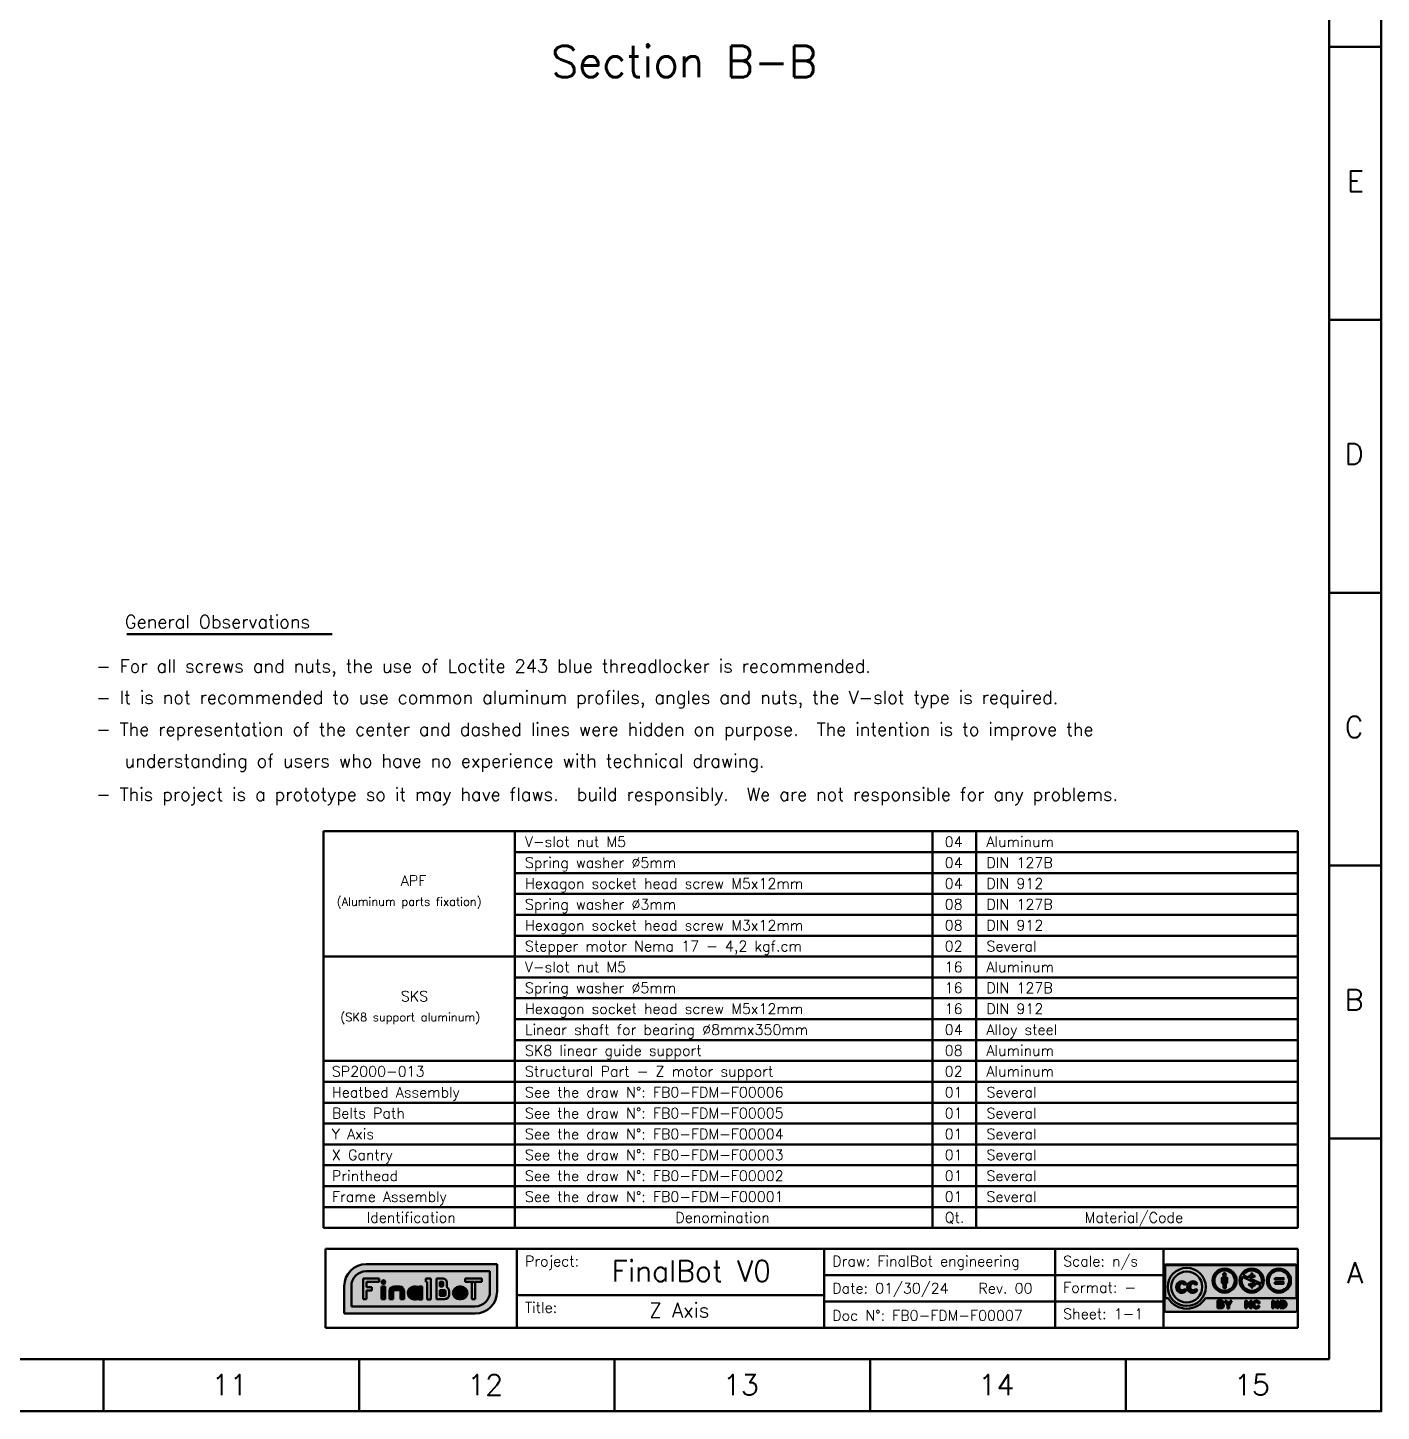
# Model space of a CAD drawing. Extents: x 28090 to 29926, y -10629 to -9321.
# Drawn here: x 29277 to 29926, y -10629 to -9966 of the extents above; entities that cross this region are included whole.
import ezdxf

# ---------------------------------------------------------------- set-up
doc = ezdxf.new("R2010")
doc.units = 0
doc.layers.add('Cotas', color=90, linetype='Continuous')
doc.layers.add('Perfis e Cantoneiras', color=2, linetype='Continuous', lineweight=50)
doc.layers.add('Peças Usinadas', color=120, linetype='Continuous', lineweight=50)
doc.styles.get("Standard").update_dxf_attribs({"font": 'romans.shx'})

# ---------------------------------------------------------------- blocks, each defined once
blk = doc.blocks.new('Logo CC')
at = {"layer": 'Peças Usinadas'}
h = blk.add_hatch(color=252, dxfattribs=at)
h.dxf.hatch_style = 1
h.paths.add_polyline_path([(20.48, 4.9, 0.414214), (20.04, 5.34), (-17.19, 5.34, 0.414214), (-17.63, 4.9), (-17.63, -7.85, 0.414214), (-17.19, -8.29), (20.04, -8.29, 0.414214), (20.48, -7.85), (20.48, 4.9)])
h.paths.add_polyline_path([(-16.56, -4.37), (-17.44, -4.37), (-17.44, 4.9, -0.414214), (-17.19, 5.15), (20.04, 5.15, -0.414214), (20.29, 4.9), (20.29, -4.37), (-5.84, -4.37, -0.563159), (-16.56, -4.37)], flags=16)
h.paths.add_polyline_path([(-16.67, -1.12, -1), (-5.73, -1.12, -1), (-16.67, -1.12)], flags=0)
h.paths.add_polyline_path([(-2.34, -5.06), (-1.12, -5.06, -0.661969), (-0.86, -6.06, -0.788457), (-1.09, -7.22), (-2.34, -7.22), (-2.34, -5.06)], flags=16)
h.paths.add_polyline_path([(-0.23, -5.14), (0.26, -5.14), (0.76, -5.98), (1.27, -5.14), (1.76, -5.14), (1, -6.41), (1, -7.27), (0.76, -7.27), (0.53, -7.27), (0.53, -6.41), (-0.23, -5.14)], flags=16)
h.paths.add_polyline_path([(5.57, -5.1), (6.05, -5.1), (6.97, -6.44), (6.97, -5.1), (7.45, -5.1), (7.45, -7.21), (6.97, -7.21), (6.05, -5.87), (6.05, -7.23), (5.57, -7.23), (5.57, -5.1)], flags=16)
h.paths.add_polyline_path([(7.82, -5.75, -0.213732), (8.48, -5.08, -0.134698), (9.1, -5.09, -0.397759), (9.71, -5.83), (9.24, -5.83, 0.6511), (8.35, -5.62, 0.22418), (8.31, -6.58, 0.699149), (9.24, -6.54), (9.71, -6.54, -0.390337), (8.8, -7.31, -0.329081), (7.83, -6.65, -0.166195), (7.82, -5.75)], flags=16)
h.paths.add_polyline_path([(13.29, -5.1), (13.77, -5.1), (14.7, -6.44), (14.7, -5.1), (15.18, -5.1), (15.18, -7.21), (14.7, -7.21), (13.77, -5.87), (13.77, -7.23), (13.29, -7.23), (13.29, -5.1)], flags=16)
h.paths.add_polyline_path([(15.66, -5.1), (16.59, -5.1, -0.863396), (16.59, -7.21), (15.66, -7.21), (15.66, -5.1)], flags=16)
h.paths.add_polyline_path([(16.02, -5.45), (16.59, -5.45, -0.611418), (16.59, -6.9), (16.02, -6.9), (16.02, -5.45)], flags=0)
h.paths.add_polyline_path([(-1.84, -5.45), (-1.29, -5.45, -0.888745), (-1.29, -5.94), (-1.84, -5.94), (-1.84, -5.45)], flags=0)
h.paths.add_polyline_path([(-1.84, -6.36), (-1.21, -6.36, -0.888745), (-1.21, -6.85), (-1.84, -6.85), (-1.84, -6.36)], flags=0)
h.paths.add_polyline_path([(-6.76, -1.12, -1), (-15.64, -1.12, -1), (-6.76, -1.12)], flags=0)
h.paths.add_polyline_path([(3.13, 0.69, -1), (-3.81, 0.69, -1), (3.13, 0.69)], flags=0)
h.paths.add_polyline_path([(2.59, 0.69, -1), (-3.27, 0.69, -1), (2.59, 0.69)], flags=0)
h.paths.add_polyline_path([(-1.12, 1.44, -0.414214), (-0.92, 1.64), (-0.34, 1.64), (0.23, 1.64, -0.414213), (0.43, 1.44), (0.43, 0), (0, 0), (0, -1.46), (-0.34, -1.46), (-0.69, -1.46), (-0.69, 0), (-1.12, 0), (-1.12, 1.44)], flags=0)
h.paths.add_polyline_path([(10.93, 0.69, -1), (3.99, 0.69, -1), (10.93, 0.69)], flags=0)
h.paths.add_polyline_path([(4.75, 1.8), (6.66, 0.93, 0.109981), (8.05, 0.21, -0.673703), (8.15, -0.15, -0.259108), (6.78, -0.18), (6.51, -0.48, 0.155874), (7.39, -0.85), (7.39, -1.33), (7.63, -1.33), (7.63, -0.85, 0.142846), (8.46, -0.56, 0.147289), (8.76, -0.04), (10.07, -0.64, -0.962523), (4.75, 1.8)], flags=0)
h.paths.add_polyline_path([(7.33, 1.73, -0.154068), (8.15, 1.66), (8.43, 1.96, 0.096441), (7.63, 2.24), (7.63, 2.76), (7.39, 2.76), (7.39, 2.26, 0.305146), (6.45, 1.57), (4.97, 2.24, -0.876811), (10.26, -0.18), (7.26, 1.21, -0.730169), (7.33, 1.73)], flags=0)
h.paths.add_polyline_path([(18.73, 0.69, -1), (11.79, 0.69, -1), (18.73, 0.69)], flags=0)
h.paths.add_polyline_path([(18.19, 0.69, -1), (12.33, 0.69, -1), (18.19, 0.69)], flags=0)
h.paths.add_polyline_path([(14.14, 1.43), (16.6, 1.43), (16.6, 0.97), (14.14, 0.97), (14.14, 1.43)], flags=0)
h.paths.add_polyline_path([(-11.27, -0.18), (-11.88, -0.53, 0.450891), (-13.11, -0.33, 0.349848), (-13.01, -1.97, 0.361747), (-11.79, -1.71), (-11.3, -2.06, -0.517788), (-13.86, -2.29, -0.339698), (-13.89, -0.09, -0.489965), (-11.27, -0.18)], flags=0)
h.paths.add_polyline_path([(-8.12, -0.18), (-8.73, -0.53, 0.450891), (-9.96, -0.33, 0.349848), (-9.86, -1.97, 0.361747), (-8.64, -1.71), (-8.15, -2.06, -0.517788), (-10.71, -2.29, -0.339698), (-10.74, -0.09, -0.489965), (-8.12, -0.18)], flags=0)
h.paths.add_polyline_path([(14.14, 0.28), (16.6, 0.28), (16.6, -0.19), (14.14, -0.19), (14.14, 0.28)], flags=0)
h.paths.add_polyline_path([(0.05, 2.45, -1), (-0.74, 2.45, -1), (0.05, 2.45)], flags=0)
h = blk.add_hatch(color=254, dxfattribs=at)
h.dxf.hatch_style = 1
h.paths.add_polyline_path([(20.29, 4.9, 0.414214), (20.04, 5.15), (-17.19, 5.15, 0.414214), (-17.44, 4.9), (-17.44, -4.37), (-16.56, -4.37, 0.563159), (-5.84, -4.37), (20.29, -4.37), (20.29, 4.9)])
h.paths.add_polyline_path([(-5.73, -1.12, -1), (-16.67, -1.12, -1), (-5.73, -1.12)], flags=16)
h.paths.add_polyline_path([(-6.76, -1.12, -1), (-15.64, -1.12, -1), (-6.76, -1.12)], flags=0)
h.paths.add_polyline_path([(3.13, 0.69, -1), (-3.81, 0.69, -1), (3.13, 0.69)], flags=16)
h.paths.add_polyline_path([(2.59, 0.69, -1), (-3.27, 0.69, -1), (2.59, 0.69)], flags=0)
h.paths.add_polyline_path([(-1.12, 1.44, -0.414214), (-0.92, 1.64), (-0.34, 1.64), (0.23, 1.64, -0.414213), (0.43, 1.44), (0.43, 0), (0, 0), (0, -1.46), (-0.34, -1.46), (-0.69, -1.46), (-0.69, 0), (-1.12, 0), (-1.12, 1.44)], flags=0)
h.paths.add_polyline_path([(10.93, 0.69, -1), (3.99, 0.69, -1), (10.93, 0.69)], flags=16)
h.paths.add_polyline_path([(4.75, 1.8), (6.66, 0.93, 0.109981), (8.05, 0.21, -0.673703), (8.15, -0.15, -0.259108), (6.78, -0.18), (6.51, -0.48, 0.155874), (7.39, -0.85), (7.39, -1.33), (7.63, -1.33), (7.63, -0.85, 0.142846), (8.46, -0.56, 0.147289), (8.76, -0.04), (10.07, -0.64, -0.962523), (4.75, 1.8)], flags=0)
h.paths.add_polyline_path([(7.33, 1.73, -0.154068), (8.15, 1.66), (8.43, 1.96, 0.096441), (7.63, 2.24), (7.63, 2.76), (7.39, 2.76), (7.39, 2.26, 0.305146), (6.45, 1.57), (4.97, 2.24, -0.876811), (10.26, -0.18), (7.26, 1.21, -0.730169), (7.33, 1.73)], flags=0)
h.paths.add_polyline_path([(18.73, 0.69, -1), (11.79, 0.69, -1), (18.73, 0.69)], flags=16)
h.paths.add_polyline_path([(18.19, 0.69, -1), (12.33, 0.69, -1), (18.19, 0.69)], flags=0)
h.paths.add_polyline_path([(14.14, 1.43), (16.6, 1.43), (16.6, 0.97), (14.14, 0.97), (14.14, 1.43)], flags=0)
h.paths.add_polyline_path([(-11.27, -0.18), (-11.88, -0.53, 0.450891), (-13.11, -0.33, 0.349848), (-13.01, -1.97, 0.361747), (-11.79, -1.71), (-11.3, -2.06, -0.517788), (-13.86, -2.29, -0.339698), (-13.89, -0.09, -0.489965), (-11.27, -0.18)], flags=0)
h.paths.add_polyline_path([(-8.12, -0.18), (-8.73, -0.53, 0.450891), (-9.96, -0.33, 0.349848), (-9.86, -1.97, 0.361747), (-8.64, -1.71), (-8.15, -2.06, -0.517788), (-10.71, -2.29, -0.339698), (-10.74, -0.09, -0.489965), (-8.12, -0.18)], flags=0)
h.paths.add_polyline_path([(14.14, 0.28), (16.6, 0.28), (16.6, -0.19), (14.14, -0.19), (14.14, 0.28)], flags=0)
h.paths.add_polyline_path([(0.05, 2.45, -1), (-0.74, 2.45, -1), (0.05, 2.45)], flags=0)
h = blk.add_hatch(color=252, dxfattribs=at)
h.dxf.hatch_style = 1
h.paths.add_polyline_path([(-5.73, -1.12, 1), (-16.67, -1.12, 1), (-5.73, -1.12)])
h.paths.add_polyline_path([(-15.64, -1.12, -1), (-6.76, -1.12, -1), (-15.64, -1.12)], flags=16)
h.paths.add_polyline_path([(-13.89, -0.09, -0.489965), (-11.27, -0.18), (-11.88, -0.53, 0.450891), (-13.11, -0.33, 0.349848), (-13.01, -1.97, 0.361747), (-11.79, -1.71), (-11.3, -2.06, -0.517788), (-13.86, -2.29, -0.339698), (-13.89, -0.09)], flags=0)
h.paths.add_polyline_path([(-10.74, -0.09, -0.489965), (-8.12, -0.18), (-8.73, -0.53, 0.450891), (-9.96, -0.33, 0.349848), (-9.86, -1.97, 0.361747), (-8.64, -1.71), (-8.15, -2.06, -0.517788), (-10.71, -2.29, -0.339698), (-10.74, -0.09)], flags=0)
h = blk.add_hatch(color=252, dxfattribs=at)
h.dxf.hatch_style = 1
h.paths.add_polyline_path([(3.13, 0.69, 1), (-3.81, 0.69, 1), (3.13, 0.69)])
h.paths.add_polyline_path([(2.59, 0.69, -1), (-3.27, 0.69, -1), (2.59, 0.69)], flags=16)
h.paths.add_polyline_path([(-0.92, 1.64), (-0.34, 1.64), (0.23, 1.64, -0.414213), (0.43, 1.44), (0.43, 0), (0, 0), (0, -1.46), (-0.34, -1.46), (-0.69, -1.46), (-0.69, 0), (-1.12, 0), (-1.12, 1.44, -0.414214), (-0.92, 1.64)], flags=0)
h.paths.add_polyline_path([(0.05, 2.45, -1), (-0.74, 2.45, -1), (0.05, 2.45)], flags=0)
h = blk.add_hatch(color=252, dxfattribs=at)
h.dxf.hatch_style = 1
h.paths.add_polyline_path([(10.93, 0.69, 1), (3.99, 0.69, 1), (10.93, 0.69)])
h.paths.add_polyline_path([(4.75, 1.8), (6.66, 0.93, 0.109981), (8.05, 0.21, -0.673703), (8.15, -0.15, -0.259108), (6.78, -0.18), (6.51, -0.48, 0.155874), (7.39, -0.85), (7.39, -1.33), (7.63, -1.33), (7.63, -0.85, 0.142846), (8.46, -0.56, 0.147289), (8.76, -0.04), (10.07, -0.64, -0.962523), (4.75, 1.8)], flags=16)
h.paths.add_polyline_path([(10.26, -0.18), (7.26, 1.21, -0.730169), (7.33, 1.73, -0.154068), (8.15, 1.66), (8.43, 1.96, 0.096441), (7.63, 2.24), (7.63, 2.76), (7.39, 2.76), (7.39, 2.26, 0.305146), (6.45, 1.57), (4.97, 2.24, -0.876811), (10.26, -0.18)], flags=16)
h = blk.add_hatch(color=252, dxfattribs=at)
h.dxf.hatch_style = 1
h.paths.add_polyline_path([(18.73, 0.69, 1), (11.79, 0.69, 1), (18.73, 0.69)])
h.paths.add_polyline_path([(18.19, 0.69, -1), (12.33, 0.69, -1), (18.19, 0.69)], flags=16)
h.paths.add_polyline_path([(14.14, 1.43), (16.6, 1.43), (16.6, 0.97), (14.14, 0.97), (14.14, 1.43)], flags=0)
h.paths.add_polyline_path([(14.14, 0.28), (16.6, 0.28), (16.6, -0.19), (14.14, -0.19), (14.14, 0.28)], flags=0)
h = blk.add_hatch(color=7, dxfattribs=at)
h.dxf.hatch_style = 1
h.paths.add_polyline_path([(-6.76, -1.12, 1), (-15.64, -1.12, 1), (-6.76, -1.12)])
h.paths.add_polyline_path([(-13.89, -0.09, -0.489965), (-11.27, -0.18), (-11.88, -0.53, 0.450891), (-13.11, -0.33, 0.349848), (-13.01, -1.97, 0.361747), (-11.79, -1.71), (-11.3, -2.06, -0.517788), (-13.86, -2.29, -0.339698), (-13.89, -0.09)], flags=16)
h.paths.add_polyline_path([(-10.74, -0.09, -0.489965), (-8.12, -0.18), (-8.73, -0.53, 0.450891), (-9.96, -0.33, 0.349848), (-9.86, -1.97, 0.361747), (-8.64, -1.71), (-8.15, -2.06, -0.517788), (-10.71, -2.29, -0.339698), (-10.74, -0.09)], flags=16)
h = blk.add_hatch(color=252, dxfattribs=at)
h.dxf.hatch_style = 1
h.paths.add_polyline_path([(-11.3, -2.06), (-11.79, -1.71, -0.361747), (-13.01, -1.97, -0.349848), (-13.11, -0.33, -0.450891), (-11.88, -0.53), (-11.27, -0.18, 0.489965), (-13.89, -0.09, 0.339698), (-13.86, -2.29, 0.517788), (-11.3, -2.06)])
h = blk.add_hatch(color=252, dxfattribs=at)
h.dxf.hatch_style = 1
h.paths.add_polyline_path([(-8.15, -2.06), (-8.64, -1.71, -0.361747), (-9.86, -1.97, -0.349848), (-9.96, -0.33, -0.450891), (-8.73, -0.53), (-8.12, -0.18, 0.489965), (-10.74, -0.09, 0.339698), (-10.71, -2.29, 0.517788), (-8.15, -2.06)])
h = blk.add_hatch(color=7, dxfattribs=at)
h.dxf.hatch_style = 1
h.paths.add_polyline_path([(2.59, 0.69, 1), (-3.27, 0.69, 1), (2.59, 0.69)])
h.paths.add_polyline_path([(-0.92, 1.64), (-0.34, 1.64), (0.23, 1.64, -0.414213), (0.43, 1.44), (0.43, 0), (0, 0), (0, -1.46), (-0.34, -1.46), (-0.69, -1.46), (-0.69, 0), (-1.12, 0), (-1.12, 1.44, -0.414214), (-0.92, 1.64)], flags=16)
h.paths.add_polyline_path([(0.05, 2.45, -1), (-0.74, 2.45, -1), (0.05, 2.45)], flags=16)
h = blk.add_hatch(color=252, dxfattribs=at)
h.dxf.hatch_style = 1
h.paths.add_polyline_path([(0.43, 1.44, 0.414214), (0.23, 1.64), (-0.34, 1.64), (-0.92, 1.64, 0.414214), (-1.12, 1.44), (-1.12, 0), (-0.69, 0), (-0.69, -1.46), (-0.34, -1.46), (0, -1.46), (0, 0), (0.43, 0), (0.43, 1.44)])
h = blk.add_hatch(color=252, dxfattribs=at)
h.dxf.hatch_style = 1
h.paths.add_polyline_path([(0.05, 2.45, 1), (-0.74, 2.45, 1), (0.05, 2.45)])
h = blk.add_hatch(color=7, dxfattribs=at)
h.dxf.hatch_style = 1
h.paths.add_polyline_path([(6.66, 0.93), (4.75, 1.8, 0.962523), (10.07, -0.64), (8.76, -0.04, -0.147289), (8.46, -0.56, -0.142846), (7.63, -0.85), (7.63, -1.33), (7.39, -1.33), (7.39, -0.85, -0.155874), (6.51, -0.48), (6.78, -0.18, 0.259108), (8.15, -0.15, 0.673703), (8.05, 0.21, -0.109981), (6.66, 0.93)])
h = blk.add_hatch(color=7, dxfattribs=at)
h.dxf.hatch_style = 1
h.paths.add_polyline_path([(7.39, 2.76), (7.63, 2.76), (7.63, 2.24, -0.096441), (8.43, 1.96), (8.15, 1.66, 0.154068), (7.33, 1.73, 0.730169), (7.26, 1.21), (10.26, -0.18, 0.876811), (4.97, 2.24), (6.45, 1.57, -0.305146), (7.39, 2.26), (7.39, 2.76)])
h = blk.add_hatch(color=7, dxfattribs=at)
h.dxf.hatch_style = 1
h.paths.add_polyline_path([(12.33, 0.69, 1), (18.19, 0.69, 1), (12.33, 0.69)])
h.paths.add_polyline_path([(14.14, 1.43), (16.6, 1.43), (16.6, 0.97), (14.14, 0.97), (14.14, 1.43)], flags=16)
h.paths.add_polyline_path([(14.14, 0.28), (16.6, 0.28), (16.6, -0.19), (14.14, -0.19), (14.14, 0.28)], flags=16)
h = blk.add_hatch(color=252, dxfattribs=at)
h.dxf.hatch_style = 1
h.paths.add_polyline_path([(16.6, 1.43), (14.14, 1.43), (14.14, 0.97), (16.6, 0.97), (16.6, 1.43)])
h = blk.add_hatch(color=252, dxfattribs=at)
h.dxf.hatch_style = 1
h.paths.add_polyline_path([(16.6, 0.28), (14.14, 0.28), (14.14, -0.19), (16.6, -0.19), (16.6, 0.28)])
h = blk.add_hatch(color=7, dxfattribs=at)
h.dxf.hatch_style = 1
h.paths.add_polyline_path([(-0.86, -6.06, 0.661969), (-1.12, -5.06), (-2.34, -5.06), (-2.34, -7.22), (-1.09, -7.22, 0.788457), (-0.86, -6.06)])
h.paths.add_polyline_path([(-1.84, -5.45), (-1.29, -5.45, -0.888745), (-1.29, -5.94), (-1.84, -5.94), (-1.84, -5.45)], flags=16)
h.paths.add_polyline_path([(-1.84, -6.36), (-1.21, -6.36, -0.888745), (-1.21, -6.85), (-1.84, -6.85), (-1.84, -6.36)], flags=16)
h = blk.add_hatch(color=252, dxfattribs=at)
h.dxf.hatch_style = 1
h.paths.add_polyline_path([(-1.29, -5.45), (-1.84, -5.45), (-1.84, -5.94), (-1.29, -5.94, 0.888745), (-1.29, -5.45)])
h = blk.add_hatch(color=252, dxfattribs=at)
h.dxf.hatch_style = 1
h.paths.add_polyline_path([(-1.21, -6.36), (-1.84, -6.36), (-1.84, -6.85), (-1.21, -6.85, 0.888745), (-1.21, -6.36)])
h = blk.add_hatch(color=7, dxfattribs=at)
h.dxf.hatch_style = 1
h.paths.add_polyline_path([(1.76, -5.14), (1.27, -5.14), (0.76, -5.98), (0.26, -5.14), (-0.23, -5.14), (0.53, -6.41), (0.53, -7.27), (0.76, -7.27), (1, -7.27), (1, -6.41), (1.76, -5.14)])
h = blk.add_hatch(color=7, dxfattribs=at)
h.dxf.hatch_style = 1
h.paths.add_polyline_path([(7.45, -5.1), (6.97, -5.1), (6.97, -6.44), (6.05, -5.1), (5.57, -5.1), (5.57, -7.23), (6.05, -7.23), (6.05, -5.87), (6.97, -7.21), (7.45, -7.21), (7.45, -5.1)])
h = blk.add_hatch(color=7, dxfattribs=at)
h.dxf.hatch_style = 1
h.paths.add_polyline_path([(9.71, -6.54), (9.24, -6.54, -0.699149), (8.31, -6.58, -0.22418), (8.35, -5.62, -0.6511), (9.24, -5.83), (9.71, -5.83, 0.397759), (9.1, -5.09, 0.134698), (8.48, -5.08, 0.213732), (7.82, -5.75, 0.166195), (7.83, -6.65, 0.329081), (8.8, -7.31, 0.390337), (9.71, -6.54)])
h = blk.add_hatch(color=7, dxfattribs=at)
h.dxf.hatch_style = 1
h.paths.add_polyline_path([(15.18, -5.1), (14.7, -5.1), (14.7, -6.44), (13.77, -5.1), (13.29, -5.1), (13.29, -7.23), (13.77, -7.23), (13.77, -5.87), (14.7, -7.21), (15.18, -7.21), (15.18, -5.1)])
h = blk.add_hatch(color=7, dxfattribs=at)
h.dxf.hatch_style = 1
h.paths.add_polyline_path([(16.59, -5.1), (15.66, -5.1), (15.66, -7.21), (16.59, -7.21, 0.863396), (16.59, -5.1)])
h.paths.add_polyline_path([(16.02, -5.45), (16.59, -5.45, -0.611418), (16.59, -6.9), (16.02, -6.9), (16.02, -5.45)], flags=16)
h = blk.add_hatch(color=252, dxfattribs=at)
h.dxf.hatch_style = 1
h.paths.add_polyline_path([(16.59, -5.45), (16.02, -5.45), (16.02, -6.9), (16.59, -6.9, 0.611418), (16.59, -5.45)])
for p, q in [((-17.85, 9.83), (-17.85, -12.87)), ((-17.85, 9.83), (20.69, 9.83)), ((20.69, 9.83), (20.69, -12.87)), ((20.69, -12.87), (-17.85, -12.87))]:
    blk.add_line(p, q, dxfattribs=at)
at = {"layer": 'Peças Usinadas', "color": 252}
for p, q in [((-17.63, 4.9), (-17.63, -7.85)), ((-17.44, 4.9), (-17.44, -4.37)), ((-17.19, 5.34), (20.04, 5.34)), ((-17.19, 5.15), (20.04, 5.15)), ((20.29, -4.37), (20.29, 4.9)), ((20.48, -7.85), (20.48, 4.9)), ((-1.12, 0), (-1.12, 1.44)), ((-0.69, 0), (-1.12, 0)), ((-0.92, 1.64), (-0.34, 1.64)), ((-0.69, -1.46), (-0.69, 0)), ((0.23, 1.64), (-0.34, 1.64)), ((0, 0), (0.43, 0)), ((0, -1.46), (0, 0)), ((0.43, 0), (0.43, 1.44)), ((4.75, 1.8), (6.66, 0.93)), ((4.97, 2.24), (6.45, 1.57)), ((7.26, 1.21), (10.26, -0.18)), ((8.15, 1.66), (8.43, 1.96)), ((-11.27, -0.18), (-11.88, -0.53)), ((-11.3, -2.06), (-11.79, -1.71)), ((-8.12, -0.18), (-8.73, -0.53)), ((-8.15, -2.06), (-8.64, -1.71)), ((-0.34, -1.46), (-0.69, -1.46)), ((-0.34, -1.46), (0, -1.46)), ((6.51, -0.48), (6.78, -0.18)), ((8.76, -0.04), (10.07, -0.64)), ((-17.44, -4.37), (-16.56, -4.37)), ((-5.84, -4.37), (20.29, -4.37)), ((-2.34, -5.06), (-1.12, -5.06)), ((-2.34, -7.22), (-2.34, -5.06)), ((-2.34, -7.22), (-1.09, -7.22)), ((-1.84, -5.94), (-1.84, -5.45)), ((-1.84, -5.45), (-1.29, -5.45)), ((-1.84, -5.94), (-1.29, -5.94)), ((-1.84, -6.36), (-1.21, -6.36)), ((-1.84, -6.85), (-1.84, -6.36)), ((-1.84, -6.85), (-1.21, -6.85)), ((-0.23, -5.14), (0.26, -5.14)), ((0.53, -6.41), (-0.23, -5.14)), ((0.76, -5.98), (0.26, -5.14)), ((0.53, -7.27), (0.53, -6.41)), ((0.53, -7.27), (0.76, -7.27)), ((0.76, -5.98), (1.27, -5.14)), ((1, -7.27), (0.76, -7.27)), ((1, -6.41), (1.76, -5.14)), ((1, -7.27), (1, -6.41)), ((1.76, -5.14), (1.27, -5.14)), ((5.57, -5.1), (6.05, -5.1)), ((5.57, -7.23), (5.57, -5.1)), ((5.57, -7.23), (6.05, -7.23)), ((6.05, -5.1), (6.97, -6.44)), ((6.05, -5.87), (6.97, -7.21)), ((6.05, -7.23), (6.05, -5.87)), ((6.97, -6.44), (6.97, -5.1)), ((6.97, -5.1), (7.45, -5.1)), ((6.97, -7.21), (7.45, -7.21)), ((7.45, -7.21), (7.45, -5.1)), ((9.24, -5.83), (9.71, -5.83)), ((9.24, -6.54), (9.71, -6.54)), ((13.29, -5.1), (13.77, -5.1)), ((13.29, -7.23), (13.29, -5.1)), ((13.29, -7.23), (13.77, -7.23)), ((13.77, -5.1), (14.7, -6.44)), ((13.77, -5.87), (14.7, -7.21)), ((13.77, -7.23), (13.77, -5.87)), ((14.7, -6.44), (14.7, -5.1)), ((14.7, -5.1), (15.18, -5.1)), ((14.7, -7.21), (15.18, -7.21)), ((15.18, -7.21), (15.18, -5.1)), ((15.66, -5.1), (16.59, -5.1)), ((15.66, -7.21), (15.66, -5.1)), ((15.66, -7.21), (16.59, -7.21)), ((16.59, -5.45), (16.02, -5.45)), ((16.02, -6.9), (16.02, -5.45)), ((16.59, -6.9), (16.02, -6.9)), ((20.04, -8.29), (-17.19, -8.29))]:
    blk.add_line(p, q, dxfattribs=at)
at = {"layer": 'Peças Usinadas', "color": 252, "flags": 128}
for points in [[(7.63, 2.24), (7.63, 2.76), (7.39, 2.76), (7.39, 2.26)], [(7.39, -1.33), (7.63, -1.33), (7.63, -0.85)], [(7.39, -0.85), (7.39, -1.33)]]:
    blk.add_lwpolyline(points, dxfattribs=at)
for points in [[(14.14, 1.43), (16.6, 1.43), (16.6, 0.97), (14.14, 0.97)], [(14.14, 0.28), (16.6, 0.28), (16.6, -0.19), (14.14, -0.19)]]:
    blk.add_lwpolyline(points, close=True, dxfattribs=at)
at = {"layer": 'Peças Usinadas', "color": 252}
for centre, radius in [((-11.2, -1.12), 5.47), ((-0.34, 0.69), 3.47), ((7.46, 0.69), 3.47), ((15.26, 0.69), 3.47), ((-11.2, -1.12), 4.44), ((-0.34, 0.69), 2.93), ((-0.35, 2.45), 0.394), ((15.26, 0.69), 2.93)]:
    blk.add_circle(centre, radius, dxfattribs=at)
for centre, radius, start, end in [((-17.19, 4.9), 0.44, 90, 180), ((-17.19, 4.9), 0.25, 90, 180), ((20.04, 4.9), 0.44, 360, 90), ((20.04, 4.9), 0.25, 360, 90), ((-12.61, -1.14), 1.65, 35.899, 140.312), ((-9.46, -1.14), 1.65, 35.899, 140.312), ((-0.92, 1.44), 0.2, 90, 180), ((0.23, 1.44), 0.2, 360, 90), ((7.46, 0.69), 2.93, 157.5777, 333.2017), ((7.46, 0.69), 2.93, 342.9005, 147.879), ((7.43, 1.22), 1.04, 92.4066, 160.2839), ((8.98, 3.7), 3.61, 230.0829, 255.1878), ((7.38, 1.46), 0.274, 100.5329, 245.0759), ((7.64, 0.38), 1.38, 67.9424, 102.9766), ((7.31, 0.05), 2.22, 59.7313, 81.7659), ((8.03, 0.01), 0.197, 307.7598, 83.633), ((-12.44, -1.17), 1.81, 143.2776, 218.3278), ((-12.66, -1.27), 1.57, 220.4297, 329.9279), ((-12.03, -1.08), 1.32, 145.1635, 222.2927), ((-12.59, -0.97), 0.834, 32.2581, 129.3387), ((-12.56, -1.11), 0.977, 242.5501, 322.0999), ((-9.29, -1.17), 1.81, 143.2776, 218.3278), ((-9.51, -1.27), 1.57, 220.4297, 329.9279), ((-8.88, -1.08), 1.32, 145.1635, 222.2927), ((-9.44, -0.97), 0.834, 32.2581, 129.3387), ((-9.41, -1.11), 0.977, 242.5501, 322.0999), ((7.53, 0.72), 1.58, 229.3802, 264.8188), ((7.44, 1.08), 1.41, 242.197, 300.3024), ((7.53, 0.72), 1.58, 273.4515, 305.9694), ((7.75, 0.21), 1.05, 312.6699, 346.185), ((-17.19, -7.85), 0.44, 180, 270), ((-11.2, -1.12), 6.26, 211.2271, 328.7729), ((-1.32, -5.69), 0.246, 276.7421, 83.2579), ((-1.24, -6.61), 0.246, 276.7421, 83.2579), ((-1.2, -5.61), 0.563, 307.4065, 81.4197), ((-1.11, -6.61), 0.605, 272.1182, 65.1353), ((9.14, -6.19), 1.39, 161.3638, 199.108), ((8.89, -6.15), 1.14, 111.2202, 159.478), ((8.76, -6.32), 0.992, 199.5295, 272.3911), ((9.34, -6.14), 1.12, 152.4639, 203.0066), ((8.77, -6.39), 0.498, 202.1633, 342.0005), ((8.75, -5.93), 0.504, 10.3325, 142.6051), ((8.78, -6.21), 1.17, 74.3385, 105.0244), ((8.84, -6.43), 0.878, 267.2945, 352.5847), ((9.01, -5.79), 0.705, 356.0828, 82.8454), ((16.43, -6.15), 1.06, 278.3856, 81.6144), ((16.22, -6.17), 0.813, 297.1152, 62.8848), ((20.04, -7.85), 0.44, 270, 360)]:
    blk.add_arc(centre, radius, start, end, dxfattribs=at)
blk = doc.blocks.new('Logo CC 2')
at = {"layer": 'Peças Usinadas', "xscale": 1.666839599609375, "yscale": 1.666839599609375, "zscale": 1.666839599609375}
blk.add_blockref('Logo CC', (-0.72, 0), dxfattribs=at)
blk = doc.blocks.new('Logo FinalBot')
at = {"layer": 'Peças Usinadas'}
h = blk.add_hatch(color=160, dxfattribs=at)
h.dxf.hatch_style = 1
h.paths.add_polyline_path([(20.07, -3.68), (20.07, 4.02), (-16.79, 4.02, 0.414214), (-22.99, -2.18), (-22.99, -9.88), (13.87, -9.88, 0.414214), (20.07, -3.68)])
h.paths.add_polyline_path([(-16.79, 2.02), (18.07, 2.02), (18.07, -3.68, -0.414214), (13.87, -7.88), (-20.99, -7.88), (-20.99, -2.18, -0.414214), (-16.79, 2.02)], flags=16)
h.paths.add_polyline_path([(-17.68, 0.02), (-13.16, 0.02), (-13.16, -0.98), (-16.68, -0.98), (-16.68, -2.43), (-15.18, -2.43), (-15.18, -3.43), (-16.68, -3.43), (-16.68, -5.88), (-17.68, -5.88), (-17.68, 0.02)], flags=0)
h.paths.add_polyline_path([(0, 0), (1.39, 0), (1.39, -5.9), (0.39, -5.9), (0.39, -0.93), (0, -0.93), (0, 0)], flags=0)
h.paths.add_polyline_path([(-11.45, -1.02, -1), (-12.45, -1.02, -1), (-11.45, -1.02)], flags=0)
h.paths.add_polyline_path([(2.96, 0.02), (4.68, 0.02, -0.004522), (4.7, 0.02, -0.411567), (5.9, -1.2), (5.9, -1.97, -0.084636), (5.83, -2.4, -0.287129), (6.56, -3.57), (6.56, -4.58, -0.414214), (5.26, -5.88), (2.96, -5.88), (2.96, 0.02)], flags=0)
h.paths.add_polyline_path([(-12.45, -2.27), (-11.45, -2.27), (-11.45, -5.88), (-12.45, -5.88), (-12.45, -2.27)], flags=0)
h.paths.add_polyline_path([(-10.25, -3.57, -0.414214), (-8.95, -2.27), (-7.45, -2.27, -0.414213), (-6.15, -3.57), (-6.15, -5.88), (-7.15, -5.88), (-7.15, -3.57, 0.414214), (-7.45, -3.27), (-8.95, -3.27, 0.414214), (-9.25, -3.57), (-9.25, -5.88), (-10.25, -5.88), (-10.25, -3.57)], flags=0)
h.paths.add_polyline_path([(-5.11, -4.09, -0.414214), (-3.31, -2.29), (-2.81, -2.29, -0.11565), (-2.01, -2.48), (-2.01, -2.29), (-1.01, -2.29), (-1.01, -5.9), (-2.01, -5.9), (-2.01, -5.71, -0.114336), (-2.8, -5.9), (-3.3, -5.9, -0.411757), (-5.11, -4.09)], flags=0)
h.paths.add_polyline_path([(-4.11, -4.09, -0.414214), (-3.31, -3.29), (-2.81, -3.29, -0.414213), (-2.01, -4.09), (-2.01, -4.21, -0.37241), (-2.8, -4.9), (-3.3, -4.9, -0.40873), (-4.11, -4.09)], flags=0)
h.paths.add_polyline_path([(3.96, -3.27), (5.26, -3.27, -0.414214), (5.56, -3.57), (5.56, -4.58, -0.414214), (5.26, -4.88), (3.96, -4.88), (3.96, -3.27)], flags=0)
h.paths.add_polyline_path([(7.6, -4.07, -0.414214), (9.4, -2.27), (9.92, -2.27, -0.414214), (11.72, -4.07, -0.411757), (9.91, -5.87), (9.41, -5.87, -0.411757), (7.6, -4.07)], flags=0)
h.paths.add_polyline_path([(8.6, -4.07, -0.414214), (9.4, -3.27), (9.92, -3.27, -0.414214), (10.72, -4.07, -0.40873), (9.91, -4.87), (9.41, -4.87, -0.40873), (8.6, -4.07)], flags=0)
h.paths.add_polyline_path([(3.96, -0.98), (4.68, -0.98, -0.007603), (4.69, -0.98, -0.003081), (4.69, -0.98, -0.407969), (4.9, -1.2), (4.9, -1.97, -0.414214), (4.6, -2.27), (3.96, -2.27), (3.96, -0.98)], flags=0)
h = blk.add_hatch(color=7, dxfattribs=at)
h.dxf.hatch_style = 1
h.paths.add_polyline_path([(18.07, 2.02), (-16.79, 2.02, 0.414214), (-20.99, -2.18), (-20.99, -7.88), (13.87, -7.88, 0.414214), (18.07, -3.68), (18.07, 2.02)])
h.paths.add_polyline_path([(-17.68, 0.02), (-13.16, 0.02), (-13.16, -0.98), (-16.68, -0.98), (-16.68, -2.43), (-15.18, -2.43), (-15.18, -3.43), (-16.68, -3.43), (-16.68, -5.88), (-17.68, -5.88), (-17.68, 0.02)], flags=16)
h.paths.add_polyline_path([(-12.45, -2.27), (-11.45, -2.27), (-11.45, -5.88), (-12.45, -5.88), (-12.45, -2.27)], flags=16)
h.paths.add_polyline_path([(-8.95, -2.27), (-7.45, -2.27, -0.414213), (-6.15, -3.57), (-6.15, -5.88), (-7.15, -5.88), (-7.15, -3.57, 0.414214), (-7.45, -3.27), (-8.95, -3.27, 0.414214), (-9.25, -3.57), (-9.25, -5.88), (-10.25, -5.88), (-10.25, -3.57, -0.414214), (-8.95, -2.27)], flags=16)
h.paths.add_polyline_path([(-3.31, -2.29), (-2.81, -2.29, -0.11565), (-2.01, -2.48), (-2.01, -2.29), (-1.01, -2.29), (-1.01, -5.9), (-2.01, -5.9), (-2.01, -5.71, -0.114336), (-2.8, -5.9), (-3.3, -5.9, -0.411757), (-5.11, -4.09, -0.414214), (-3.31, -2.29)], flags=16)
h.paths.add_polyline_path([(-3.31, -3.29), (-2.81, -3.29, -0.414213), (-2.01, -4.09), (-2.01, -4.21, -0.37241), (-2.8, -4.9), (-3.3, -4.9, -0.40873), (-4.11, -4.09, -0.414214), (-3.31, -3.29)], flags=0)
h.paths.add_polyline_path([(0.39, -0.93), (0, -0.93), (0, 0), (1.39, 0), (1.39, -5.9), (0.39, -5.9), (0.39, -0.93)], flags=16)
h.paths.add_polyline_path([(2.96, 0.02), (4.68, 0.02, -0.004522), (4.7, 0.02, -0.411567), (5.9, -1.2), (5.9, -1.97, -0.084636), (5.83, -2.4, -0.287129), (6.56, -3.57), (6.56, -4.58, -0.414214), (5.26, -5.88), (2.96, -5.88), (2.96, 0.02)], flags=16)
h.paths.add_polyline_path([(3.96, -3.27), (5.26, -3.27, -0.414214), (5.56, -3.57), (5.56, -4.58, -0.414214), (5.26, -4.88), (3.96, -4.88), (3.96, -3.27)], flags=0)
h.paths.add_polyline_path([(9.4, -2.27), (9.92, -2.27, -0.414214), (11.72, -4.07, -0.411757), (9.91, -5.87), (9.41, -5.87, -0.411757), (7.6, -4.07, -0.414214), (9.4, -2.27)], flags=16)
h.paths.add_polyline_path([(9.4, -3.27), (9.92, -3.27, -0.414214), (10.72, -4.07, -0.40873), (9.91, -4.87), (9.41, -4.87, -0.40873), (8.6, -4.07, -0.414214), (9.4, -3.27)], flags=0)
h.paths.add_polyline_path([(12.92, -0.98), (11.87, -0.98), (11.07, -0.98), (11.07, 0.02), (15.77, 0.02), (15.77, -0.98), (13.92, -0.98), (13.92, -5.87), (12.92, -5.87), (12.92, -0.98)], flags=16)
h.paths.add_polyline_path([(-11.45, -1.02, -1), (-12.45, -1.02, -1), (-11.45, -1.02)], flags=16)
h.paths.add_polyline_path([(3.96, -0.98), (4.68, -0.98, -0.007603), (4.69, -0.98, -0.003081), (4.69, -0.98, -0.407969), (4.9, -1.2), (4.9, -1.97, -0.414214), (4.6, -2.27), (3.96, -2.27), (3.96, -0.98)], flags=0)
h = blk.add_hatch(color=160, dxfattribs=at)
h.dxf.hatch_style = 1
h.paths.add_polyline_path([(-15.18, -2.43), (-16.68, -2.43), (-16.68, -0.98), (-13.16, -0.98), (-13.16, 0.02), (-17.68, 0.02), (-17.68, -5.88), (-16.68, -5.88), (-16.68, -3.43), (-15.18, -3.43), (-15.18, -2.43)])
h = blk.add_hatch(color=160, dxfattribs=at)
h.dxf.hatch_style = 1
h.paths.add_polyline_path([(1.39, 0), (0, 0), (0, -0.93), (0.39, -0.93), (0.39, -5.9), (1.39, -5.9), (1.39, 0)])
h = blk.add_hatch(color=160, dxfattribs=at)
h.dxf.hatch_style = 1
h.paths.add_polyline_path([(6.56, -4.58), (6.56, -3.57, 0.287129), (5.83, -2.4, 0.084636), (5.9, -1.97), (5.9, -1.2, 0.411567), (4.7, 0.02), (4.68, 0.02), (2.96, 0.02), (2.96, -5.88), (5.26, -5.88, 0.414213), (6.56, -4.58)])
h.paths.add_polyline_path([(3.96, -0.98), (4.68, -0.98, -0.007603), (4.69, -0.98, -0.003081), (4.69, -0.98, -0.407969), (4.9, -1.2), (4.9, -1.97, -0.414214), (4.6, -2.27), (3.96, -2.27), (3.96, -0.98)], flags=16)
h.paths.add_polyline_path([(3.96, -3.27), (5.26, -3.27, -0.414214), (5.56, -3.57), (5.56, -4.58, -0.414214), (5.26, -4.88), (3.96, -4.88), (3.96, -3.27)], flags=16)
h = blk.add_hatch(color=160, dxfattribs=at)
h.dxf.hatch_style = 1
h.paths.add_polyline_path([(15.77, 0.02), (11.07, 0.02), (11.07, -0.98), (12.92, -0.98), (12.92, -5.87), (13.92, -5.87), (13.92, -0.98), (15.77, -0.98), (15.77, 0.02)])
h = blk.add_hatch(color=160, dxfattribs=at)
h.dxf.hatch_style = 1
h.paths.add_polyline_path([(-11.45, -1.02, 1), (-12.45, -1.02, 1), (-11.45, -1.02)])
h = blk.add_hatch(color=160, dxfattribs=at)
h.dxf.hatch_style = 1
h.paths.add_polyline_path([(-11.45, -2.27), (-12.45, -2.27), (-12.45, -5.88), (-11.45, -5.88), (-11.45, -2.27)])
h = blk.add_hatch(color=160, dxfattribs=at)
h.dxf.hatch_style = 1
h.paths.add_polyline_path([(-7.45, -2.27), (-8.95, -2.27, 0.414214), (-10.25, -3.57), (-10.25, -5.88), (-9.25, -5.88), (-9.25, -3.57, -0.414214), (-8.95, -3.27), (-7.45, -3.27, -0.414213), (-7.15, -3.57), (-7.15, -5.88), (-6.15, -5.88), (-6.15, -3.57, 0.414214), (-7.45, -2.27)])
h = blk.add_hatch(color=160, dxfattribs=at)
h.dxf.hatch_style = 1
h.paths.add_polyline_path([(-1.01, -2.29), (-2.01, -2.29), (-2.01, -2.48, 0.11565), (-2.81, -2.29), (-3.31, -2.29, 0.414214), (-5.11, -4.09, 0.411757), (-3.3, -5.9), (-2.8, -5.9, 0.114336), (-2.01, -5.71), (-2.01, -5.9), (-1.01, -5.9), (-1.01, -2.29)])
h.paths.add_polyline_path([(-4.11, -4.09, -0.414214), (-3.31, -3.29), (-2.81, -3.29, -0.414214), (-2.01, -4.09), (-2.01, -4.21, -0.37241), (-2.8, -4.9), (-3.3, -4.9, -0.40873), (-4.11, -4.09)], flags=16)
h = blk.add_hatch(color=7, dxfattribs=at)
h.dxf.hatch_style = 1
h.paths.add_polyline_path([(-2.81, -3.29), (-3.31, -3.29, 0.414214), (-4.11, -4.09, 0.40873), (-3.3, -4.9), (-2.8, -4.9, 0.372409), (-2.01, -4.21), (-2.01, -4.09, 0.414214), (-2.81, -3.29)])
h = blk.add_hatch(color=7, dxfattribs=at)
h.dxf.hatch_style = 1
h.paths.add_polyline_path([(4.9, -1.2, 0.407969), (4.69, -0.98), (4.68, -0.98), (3.96, -0.98), (3.96, -2.27), (4.6, -2.27, 0.414214), (4.9, -1.97), (4.9, -1.2)])
h = blk.add_hatch(color=7, dxfattribs=at)
h.dxf.hatch_style = 1
h.paths.add_polyline_path([(5.56, -3.57, 0.414214), (5.26, -3.27), (3.96, -3.27), (3.96, -4.88), (5.26, -4.88, 0.414214), (5.56, -4.58), (5.56, -3.57)])
h = blk.add_hatch(color=160, dxfattribs=at)
h.dxf.hatch_style = 1
h.paths.add_polyline_path([(11.72, -4.07, 0.414214), (9.92, -2.27), (9.4, -2.27, 0.414214), (7.6, -4.07, 0.411757), (9.41, -5.87), (9.91, -5.87, 0.411757), (11.72, -4.07)])
h.paths.add_polyline_path([(8.6, -4.07, -0.414214), (9.4, -3.27), (9.92, -3.27, -0.414214), (10.72, -4.07, -0.40873), (9.91, -4.87), (9.41, -4.87, -0.40873), (8.6, -4.07)], flags=16)
h = blk.add_hatch(color=7, dxfattribs=at)
h.dxf.hatch_style = 1
h.paths.add_polyline_path([(9.92, -3.27), (9.4, -3.27, 0.414214), (8.6, -4.07, 0.40873), (9.41, -4.87), (9.91, -4.87, 0.40873), (10.72, -4.07, 0.414214), (9.92, -3.27)])
at = {"layer": 'Peças Usinadas', "color": 160}
for p, q in [((20.07, 4.02), (-16.79, 4.02)), ((20.07, -3.68), (20.07, 4.02)), ((-17.68, 0.02), (-13.16, 0.02)), ((-17.68, -5.88), (-17.68, 0.02)), ((18.07, 2.02), (-16.79, 2.02)), ((-13.16, -0.98), (-13.16, 0.02)), ((0, 0), (1.39, 0)), ((0, 0), (0, -0.93)), ((1.39, -5.9), (1.39, 0)), ((4.7, 0.02), (2.96, 0.02)), ((2.96, -5.88), (2.96, 0.02)), ((11.07, 0.02), (15.77, 0.02)), ((11.07, -0.98), (11.07, 0.02)), ((11.07, 0.02), (15.77, 0.02)), ((11.07, -0.98), (11.07, 0.02)), ((15.77, -0.98), (15.77, 0.02)), ((15.77, 0.02), (15.77, -0.98)), ((18.07, -3.68), (18.07, 2.02)), ((-22.99, -2.18), (-22.99, -9.88)), ((-20.99, -2.18), (-20.99, -7.88)), ((-16.68, -2.43), (-16.68, -0.98)), ((-16.68, -0.98), (-13.16, -0.98)), ((-16.68, -2.43), (-15.18, -2.43)), ((-16.68, -3.43), (-15.18, -3.43)), ((-16.68, -5.88), (-16.68, -3.43)), ((-15.18, -3.43), (-15.18, -2.43)), ((-12.45, -2.27), (-11.45, -2.27)), ((-12.45, -5.88), (-12.45, -2.27)), ((-11.45, -5.88), (-11.45, -2.27)), ((-10.25, -5.88), (-10.25, -3.57)), ((-9.25, -5.88), (-9.25, -3.57)), ((-8.95, -2.27), (-7.45, -2.27)), ((-8.95, -3.27), (-7.45, -3.27)), ((-7.15, -5.88), (-7.15, -3.57)), ((-6.15, -5.88), (-6.15, -3.57)), ((-3.31, -2.29), (-2.81, -2.29)), ((-3.31, -3.29), (-2.81, -3.29)), ((-2.01, -2.48), (-2.01, -2.29)), ((-1.01, -2.29), (-2.01, -2.29)), ((-1.01, -5.9), (-1.01, -2.29)), ((0.39, -0.93), (0, -0.93)), ((0.39, -5.9), (0.39, -0.93)), ((4.7, -0.98), (3.96, -0.98)), ((3.96, -2.27), (3.96, -0.98)), ((3.96, -2.27), (4.6, -2.27)), ((3.96, -4.88), (3.96, -3.27)), ((3.96, -3.27), (5.26, -3.27)), ((4.9, -1.2), (4.9, -1.97)), ((5.56, -4.58), (5.56, -3.57)), ((5.9, -1.2), (5.9, -1.97)), ((6.56, -4.58), (6.56, -3.57)), ((9.4, -2.27), (9.92, -2.27)), ((9.4, -3.27), (9.92, -3.27)), ((12.92, -0.98), (11.07, -0.98)), ((11.87, -0.98), (13.72, -0.98)), ((12.92, -5.87), (12.92, -0.98)), ((12.92, -5.87), (12.92, -0.98)), ((13.92, -0.98), (15.77, -0.98)), ((13.92, -5.87), (13.92, -0.98)), ((13.92, -0.98), (13.92, -5.87)), ((15.77, -0.98), (13.92, -0.98)), ((-17.68, -5.88), (-16.68, -5.88)), ((-12.45, -5.88), (-11.45, -5.88)), ((-10.25, -5.88), (-9.25, -5.88)), ((-7.15, -5.88), (-6.15, -5.88)), ((-3.3, -4.9), (-2.8, -4.9)), ((-3.3, -5.9), (-2.8, -5.9)), ((-2.01, -4.21), (-2.01, -4.09)), ((-2.01, -5.9), (-2.01, -5.71)), ((-1.01, -5.9), (-2.01, -5.9)), ((0.39, -5.9), (1.39, -5.9)), ((2.96, -5.88), (5.26, -5.88)), ((3.96, -4.88), (5.26, -4.88)), ((9.41, -4.87), (9.91, -4.87)), ((9.41, -5.87), (9.91, -5.87)), ((12.92, -5.87), (13.92, -5.87)), ((13.92, -5.87), (12.92, -5.87)), ((-22.99, -9.88), (13.87, -9.88)), ((-20.99, -7.88), (13.87, -7.88))]:
    blk.add_line(p, q, dxfattribs=at)
blk.add_circle((-11.95, -1.02), 0.5, dxfattribs=at)
for centre, radius, start, end in [((-16.79, -2.18), 6.2, 90, 180), ((-16.79, -2.18), 4.2, 90, 180), ((4.69, -1.2), 1.22, 0, 91.2243), ((-8.95, -3.57), 1.3, 90, 180), ((-8.95, -3.57), 0.299, 90, 180), ((-7.45, -3.57), 1.3, 360, 90), ((-7.45, -3.57), 0.299, 0, 90), ((-3.31, -4.09), 1.8, 90, 180), ((-3.31, -4.09), 0.8, 90, 180), ((-2.81, -4.09), 1.8, 63.6122, 90), ((-2.81, -4.09), 0.8, 0, 90), ((4.6, -1.97), 0.3, 270, 360), ((4.69, -1.2), 0.218, 360, 91.2243), ((4.69, -1.2), 0.218, 360, 89.4819), ((5.26, -3.57), 0.3, 0, 90), ((4.6, -1.97), 1.3, 340.6489, 360), ((5.26, -3.57), 1.3, 360, 64.0812), ((5.26, -3.57), 1.3, 360, 64.0812), ((9.4, -4.07), 1.8, 90, 180), ((9.4, -4.07), 0.8, 90, 180), ((9.92, -4.07), 1.8, 0, 90), ((9.92, -4.07), 0.8, 0, 90), ((13.87, -3.68), 6.2, 270, 360), ((13.87, -3.68), 4.2, 270, 360), ((-3.3, -4.08), 1.81, 180.2938, 269.8127), ((-3.3, -4.08), 0.814, 180.6566, 269.5819), ((-2.8, -4.1), 0.8, 270, 351.7033), ((-2.8, -4.1), 1.8, 270, 296.0907), ((5.26, -4.58), 1.3, 270, 360), ((5.26, -4.58), 0.3, 270, 360), ((9.42, -4.06), 1.81, 180.2938, 269.8127), ((9.42, -4.06), 0.814, 180.6566, 269.5819), ((9.91, -4.06), 0.814, 270.4181, 359.3434), ((9.91, -4.06), 1.81, 270.1873, 359.7062)]:
    blk.add_arc(centre, radius, start, end, dxfattribs=at)

msp = doc.modelspace()

# ---------------------------------------------------------------- linework, layer by layer
at = {"layer": 'Peças Usinadas'}
for p, q in [((29925.654, -9975.016), (29900.654, -9975.016)), ((29925.654, -10105.731), (29900.654, -10105.731)), ((29925.654, -10236.446), (29900.654, -10236.446)), ((29419.038, -10350.756), (29419.038, -10540.756)), ((29885.654, -10350.756), (29419.038, -10350.756)), ((29510.7, -10350.756), (29510.7, -10540.756)), ((29710.7, -10350.756), (29710.7, -10540.756)), ((29731.7, -10350.756), (29731.7, -10540.756)), ((29885.654, -10350.756), (29885.654, -10540.756)), ((29885.654, -10360.756), (29510.7, -10360.756)), ((29885.654, -10370.756), (29510.7, -10370.756)), ((29925.654, -10367.161), (29900.654, -10367.161)), ((29885.654, -10380.756), (29510.7, -10380.756)), ((29885.654, -10390.756), (29510.7, -10390.756)), ((29885.654, -10400.756), (29510.7, -10400.756)), ((29885.654, -10410.756), (29419.038, -10410.756)), ((29885.654, -10420.756), (29510.7, -10420.756)), ((29885.654, -10430.756), (29510.7, -10430.756)), ((29885.654, -10440.756), (29510.7, -10440.756)), ((29885.654, -10450.756), (29510.7, -10450.756)), ((29885.654, -10460.756), (29419.038, -10460.756)), ((29885.654, -10470.756), (29419.038, -10470.756)), ((29885.654, -10470.756), (29439.7, -10470.756)), ((29885.654, -10480.756), (29419.038, -10480.756)), ((29885.654, -10490.756), (29419.038, -10490.756)), ((29925.654, -10497.876), (29900.654, -10497.876)), ((29885.654, -10500.756), (29419.038, -10500.756)), ((29885.654, -10510.756), (29419.038, -10510.756)), ((29885.654, -10520.756), (29419.038, -10520.756)), ((29885.654, -10530.756), (29419.038, -10530.756)), ((29885.654, -10540.756), (29419.038, -10540.756)), ((29420.011, -10550.756), (29885.654, -10550.756)), ((29420.011, -10588.591), (29420.011, -10550.756)), ((29511.674, -10572.973), (29511.674, -10550.756)), ((29658.805, -10550.756), (29658.805, -10572.973)), ((29769.418, -10550.756), (29769.418, -10588.591)), ((29821.419, -10550.756), (29821.419, -10588.591)), ((29885.654, -10550.756), (29885.654, -10588.591)), ((29821.419, -10563.371), (29658.805, -10563.371)), ((29658.805, -10572.973), (29511.674, -10572.973)), ((29511.674, -10572.973), (29658.805, -10572.973)), ((29511.674, -10588.591), (29511.674, -10572.973)), ((29658.805, -10572.973), (29658.805, -10588.591)), ((29821.419, -10575.981), (29658.805, -10575.981)), ((29885.654, -10588.591), (29420.011, -10588.591)), ((29900.654, -10603.591), (29900.654, -10588.591)), ((29313.744, -10603.591), (29313.744, -10628.591)), ((29436.126, -10603.591), (29436.126, -10628.591)), ((29558.508, -10603.591), (29558.508, -10628.591)), ((29680.89, -10603.591), (29680.89, -10628.591)), ((29803.272, -10603.591), (29803.272, -10628.591))]:
    msp.add_line(p, q, dxfattribs=at)
at = {"layer": 'Peças Usinadas', "color": 1}
msp.add_line((29324.981, -10256.391), (29423.2, -10256.391), dxfattribs=at)
at = {"layer": 'Peças Usinadas', "flags": 128}
msp.add_lwpolyline([(28089.925, -10628.591), (29925.654, -10628.591), (29925.654, -9321.442), (28089.925, -9321.442)], close=True, dxfattribs=at)
msp.add_lwpolyline([(28114.925, -10603.591), (29900.654, -10603.591), (29900.654, -9346.442), (28114.925, -9346.442), (28114.925, -10603.591)], dxfattribs=at)

# ---------------------------------------------------------------- block references
at = {"layer": 'Peças Usinadas'}
msp.add_blockref('Logo CC 2', (29851.884, -10567.14), dxfattribs=at)
at = {"layer": 'Peças Usinadas', "xscale": 1.699699997901917, "yscale": 1.699699997901917, "zscale": 1.699699997901917}
msp.add_blockref('Logo FinalBot', (29468.129, -10564.95), dxfattribs=at)

# ---------------------------------------------------------------- texts
at = {"layer": 'Cotas'}
for s, height, p in [('E', 10, (29909.132, -10044.333)), ('D', 10, (29908.132, -10175.048)), ('C', 10, (29908.132, -10305.763)), ('V-slot nut M5', 5, (29515.583, -10358.256)), ('04', 5, (29716.583, -10358.256)), ('Aluminum', 5, (29736.583, -10358.256)), ('Spring washer %%c5mm', 5, (29515.583, -10368.256)), ('04', 5, (29716.583, -10368.256)), ('DIN 127B', 5, (29736.583, -10368.256)), ('APF', 5, (29456.131, -10376.917)), ('Hexagon socket head screw M5x12mm', 5, (29515.583, -10378.256)), ('04', 5, (29716.583, -10378.256)), ('DIN 912', 5, (29736.583, -10378.256)), ('(Aluminum parts fixation)', 4, (29425.433, -10386.417)), ('Spring washer %%c3mm', 5, (29515.583, -10388.256)), ('08', 5, (29716.583, -10388.256)), ('DIN 127B', 5, (29736.583, -10388.256)), ('Hexagon socket head screw M3x12mm', 5, (29515.583, -10398.256)), ('08', 5, (29716.583, -10398.256)), ('DIN 912', 5, (29736.583, -10398.256)), ('Stepper motor Nema 17 - 4,2 kgf.cm', 5, (29515.583, -10408.256)), ('02', 5, (29716.583, -10408.256)), ('Several', 5, (29736.583, -10408.256)), ('V-slot nut M5', 5, (29515.583, -10418.256)), ('16', 5, (29716.583, -10418.256)), ('Aluminum', 5, (29736.583, -10418.256)), ('Spring washer %%c5mm', 5, (29515.583, -10428.256)), ('16', 5, (29716.583, -10428.256)), ('DIN 127B', 5, (29736.583, -10428.256)), ('SKS', 5, (29456.131, -10432.256)), ('B', 10, (29908.132, -10436.478)), ('(SK8 support aluminum)', 4, (29427.131, -10441.756)), ('Hexagon socket head screw M5x12mm', 5, (29515.583, -10438.256)), ('16', 5, (29716.583, -10438.256)), ('DIN 912', 5, (29736.583, -10438.256)), ('Linear shaft for bearing %%c8mmx350mm', 5, (29515.583, -10448.256)), ('04', 5, (29716.583, -10448.256)), ('Alloy steel', 5, (29736.583, -10448.256)), ('SK8 linear guide support', 5, (29515.583, -10458.256)), ('08', 5, (29716.583, -10458.256)), ('Aluminum', 5, (29736.583, -10458.256)), ('SP2000-013', 5, (29423.131, -10468.256)), ('Structural Part - Z motor support', 5, (29515.583, -10468.256)), ('02', 5, (29716.583, -10468.256)), ('Aluminum', 5, (29736.583, -10468.256)), ('Heatbed Assembly', 5, (29423.131, -10478.256)), ('See the draw N°: FB0-FDM-F00006', 5, (29515.583, -10478.256)), ('01', 5, (29716.583, -10478.256)), ('Several', 5, (29736.583, -10478.256)), ('Belts Path', 5, (29423.131, -10488.256)), ('See the draw N°: FB0-FDM-F00005', 5, (29515.583, -10488.256)), ('01', 5, (29716.583, -10488.256)), ('Several', 5, (29736.583, -10488.256)), ('Y Axis', 5, (29423.131, -10498.256)), ('See the draw N°: FB0-FDM-F00004', 5, (29515.583, -10498.256)), ('01', 5, (29716.583, -10498.256)), ('Several', 5, (29736.583, -10498.256)), ('X Gantry', 5, (29423.131, -10508.256)), ('See the draw N°: FB0-FDM-F00003', 5, (29515.583, -10508.256)), ('01', 5, (29716.583, -10508.256)), ('Several', 5, (29736.583, -10508.256)), ('Printhead', 5, (29423.131, -10518.256)), ('See the draw N°: FB0-FDM-F00002', 5, (29515.583, -10518.256)), ('01', 5, (29716.583, -10518.256)), ('Several', 5, (29736.583, -10518.256)), ('Frame Assembly', 5, (29423.131, -10528.256)), ('See the draw N°: FB0-FDM-F00001', 5, (29515.583, -10528.256)), ('01', 5, (29716.583, -10528.256)), ('Several', 5, (29736.583, -10528.256)), ('Identification', 5, (29439.794, -10538.256)), ('Denomination', 5, (29587.583, -10538.256)), ('Qt.', 5, (29716.583, -10538.256)), ('Material/Code', 5, (29783.583, -10538.256)), ('Project:', 5, (29515.583, -10559.146)), ('FinalBot V0', 10, (29557.117, -10566.347)), ('Draw: FinalBot engineering', 5, (29662.715, -10559.146)), ('Scale: n/s', 5, (29773.327, -10559.146)), ('A', 10, (29909.132, -10567.193)), ('Date: 01/30/24', 5, (29662.715, -10572.146)), ('Rev. 00', 5, (29732.715, -10572.146)), ('Format: -', 5, (29773.327, -10571.756)), ('Title:', 5, (29515.583, -10581.363)), ('Z Axis', 7, (29575.117, -10583.623)), ('Doc N°: FB0-FDM-F00007', 5, (29662.715, -10585.146)), ('Sheet: 1-1', 5, (29773.327, -10584.366)), ('11', 10, (29365.607, -10620.898)), ('12', 10, (29487.989, -10620.898)), ('13', 10, (29610.371, -10620.898)), ('14', 10, (29732.753, -10620.898)), ('15', 10, (29855.135, -10620.898))]:
    msp.add_text(s, height=height, dxfattribs=at).set_placement(p)
at = {"layer": 'Cotas', "color": 1}
for s, p in [('General Observations', (29323.999, -10253.511)), ('- For all screws and nuts, the use of Loctite 243 blue threadlocker is recommended.', (29310.249, -10274.761)), ('- It is not recommended to use common aluminum profiles, angles and nuts, the V-slot type is required.', (29310.249, -10289.761)), ('- The representation of the center and dashed lines were hidden on purpose.  The intention is to improve the', (29310.249, -10305.02)), ('understanding of users who have no experience with technical drawing.', (29323.874, -10320.129)), ('- This project is a prototype so it may have flaws.  build responsibly.  We are not responsible for any problems.', (29310.249, -10336.169))]:
    msp.add_text(s, height=6.25, dxfattribs=at).set_placement(p)
at = {"layer": 'Perfis e Cantoneiras', "color": 130}
msp.add_text('Section B-B', height=15, dxfattribs=at).set_placement((29528.192, -9989.57))

doc.saveas('drawing.dxf')
